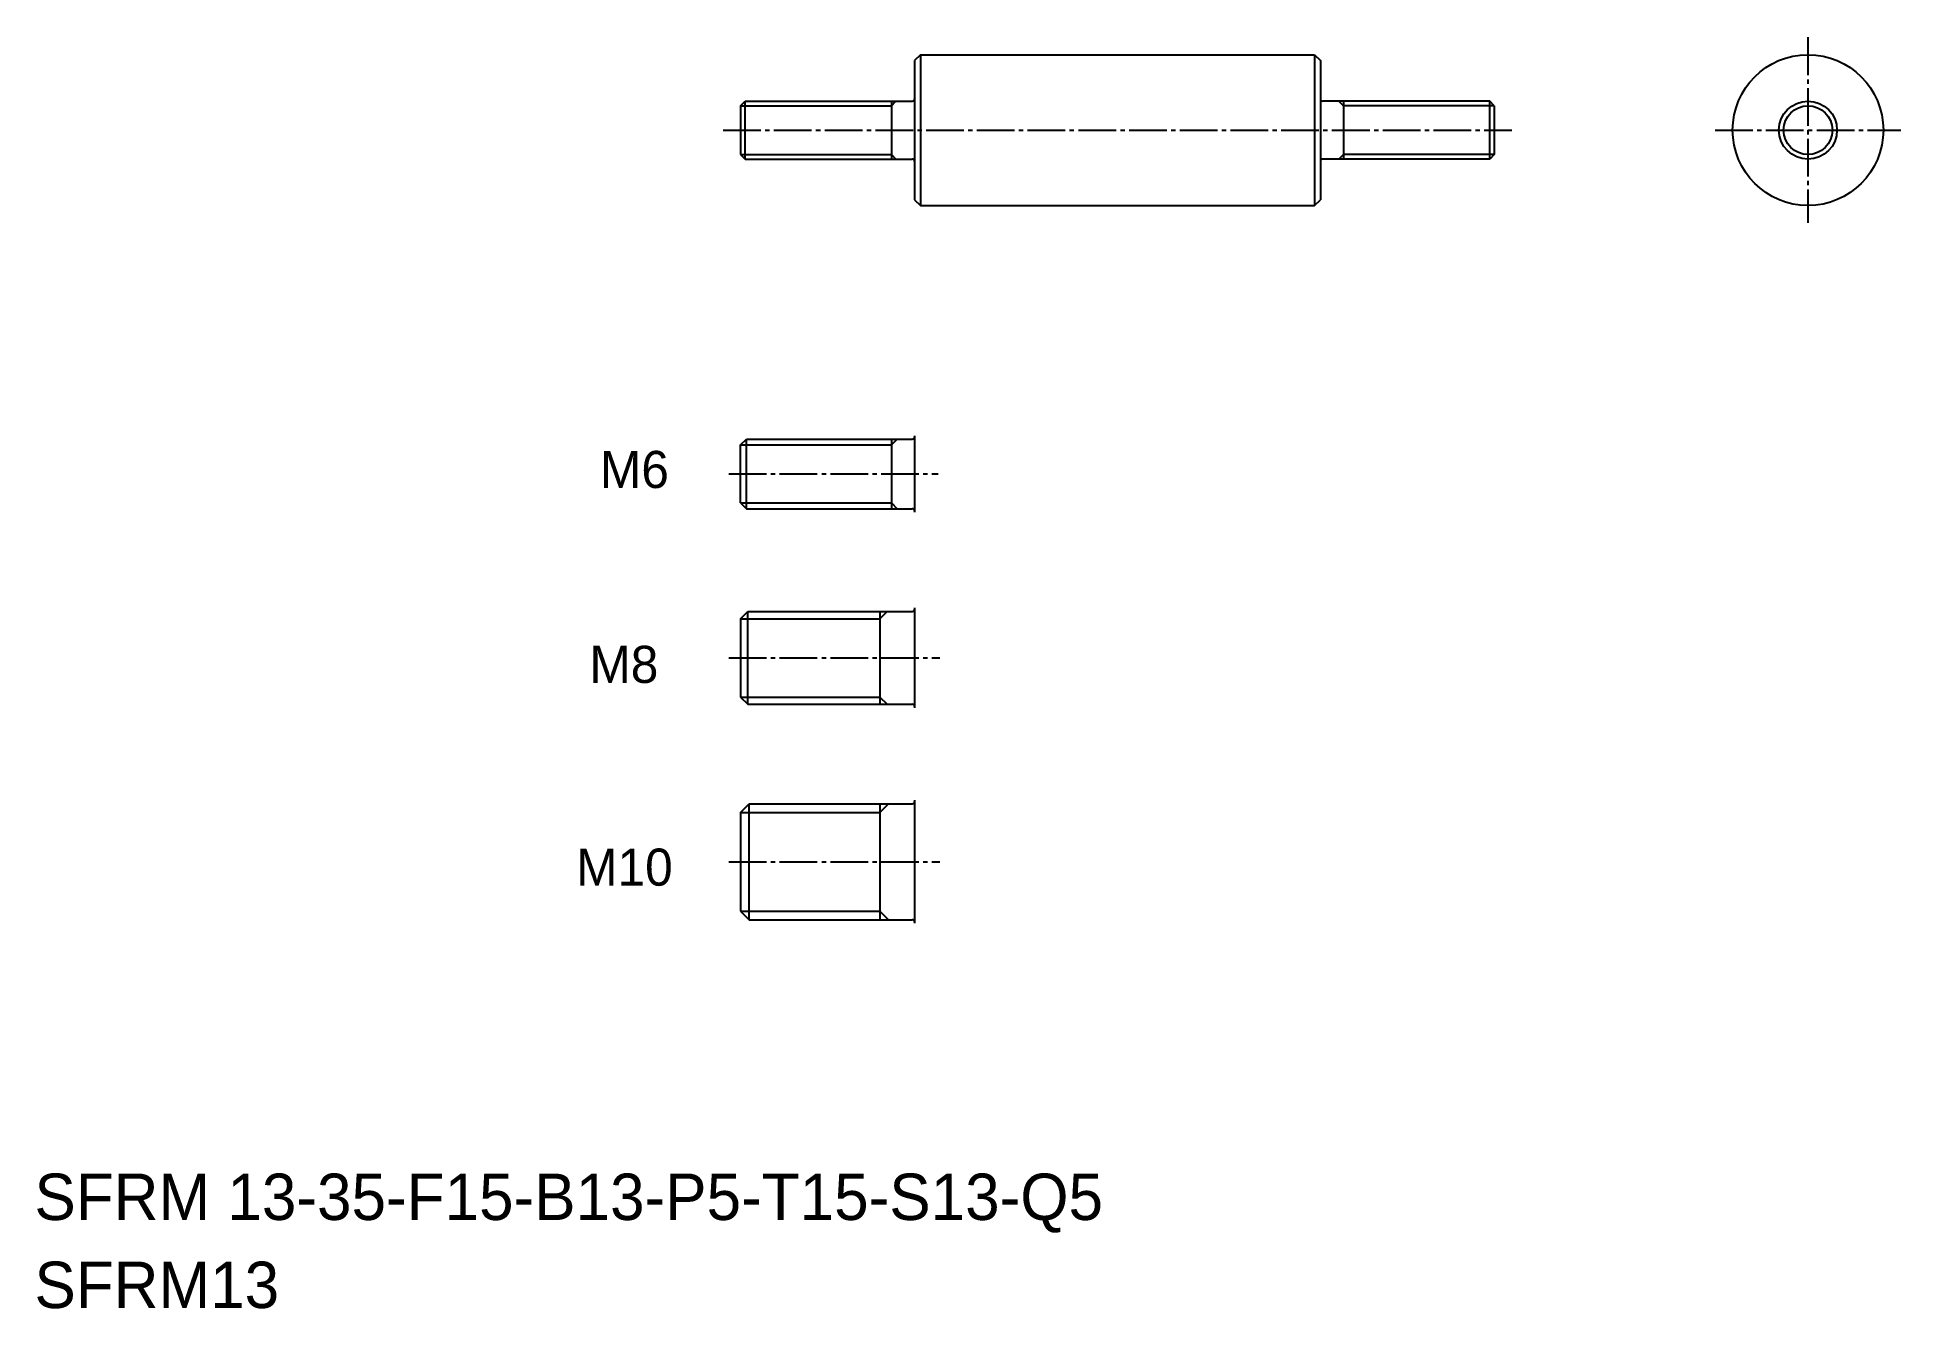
# Model space of a CAD drawing. Extents: x 10 to 171, y 10 to 120.
import ezdxf

# ---------------------------------------------------------------- set-up
doc = ezdxf.new("R2010")
doc.units = 0
doc.header["$LTSCALE"] = 0.25
doc.linetypes.add('CENTER', pattern=[17.5, 13, -1.5, 1.5, -1.5])
doc.layers.get('0').update_dxf_attribs({"linetype": 'CONTINUOUS'})
doc.layers.add('CENTER', color=1, linetype='CENTER')

msp = doc.modelspace()

# ---------------------------------------------------------------- linework, layer by layer
at = {"color": 7, "linetype": 'CONTINUOUS'}
for p, q in [((86.4, 118.04), (85.9, 117.54)), ((85.9, 117.54), (85.9, 105.54)), ((86.4, 118.04), (86.4, 105.04)), ((86.4, 118.04), (120.4, 118.04)), ((120.4, 118.04), (120.9, 117.54)), ((120.4, 118.04), (120.4, 105.04)), ((120.9, 117.54), (120.9, 105.54)), ((70.9, 113.64), (71.3, 114.04)), ((71.3, 109.04), (71.3, 114.04)), ((71.3, 114.04), (85.7, 114.04)), ((83.9, 114.04), (83.9, 109.04)), ((135.5, 114.04), (121.1, 114.04)), ((122.9, 114.04), (122.9, 109.04)), ((135.5, 109.04), (135.5, 114.04)), ((135.9, 113.64), (135.5, 114.04)), ((70.9, 109.44), (71.3, 109.04)), ((135.9, 109.44), (135.5, 109.04)), ((71.3, 109.04), (85.7, 109.04)), ((135.5, 109.04), (121.1, 109.04)), ((85.9, 105.54), (86.4, 105.04)), ((86.4, 105.04), (120.4, 105.04)), ((120.4, 105.04), (120.9, 105.54)), ((85.9, 85.2), (85.9, 78.6)), ((70.9, 84.4), (71.4, 84.9)), ((70.9, 79.4), (70.9, 84.4)), ((71.4, 84.9), (85.7, 84.9)), ((71.4, 78.9), (71.4, 84.9)), ((83.9, 84.9), (83.9, 78.9)), ((70.9, 79.4), (71.4, 78.9)), ((71.4, 78.9), (85.7, 78.9)), ((70.9, 69.42), (71.53, 70.05)), ((70.9, 69.42), (70.9, 62.67)), ((71.53, 62.05), (71.53, 70.05)), ((71.53, 70.05), (85.7, 70.05)), ((82.9, 70.05), (82.9, 62.05)), ((85.9, 70.35), (85.9, 61.75)), ((70.9, 62.67), (71.53, 62.05)), ((71.53, 62.05), (85.7, 62.05)), ((70.9, 52.72), (71.65, 53.47)), ((71.65, 53.47), (85.7, 53.47)), ((71.65, 43.47), (71.65, 53.47)), ((82.9, 53.47), (82.9, 43.47)), ((85.9, 53.77), (85.9, 43.17)), ((70.9, 52.72), (70.9, 44.22)), ((70.9, 44.22), (71.65, 43.47)), ((71.65, 43.47), (85.7, 43.47))]:
    msp.add_line(p, q, dxfattribs=at)
at = {"color": 3, "linetype": 'CONTINUOUS'}
for p, q in [((70.9, 113.64), (83.9, 113.64)), ((83.9, 113.64), (84.3, 114.04)), ((122.9, 113.64), (122.5, 114.04)), ((135.9, 113.64), (122.9, 113.64)), ((70.9, 109.44), (83.9, 109.44)), ((83.9, 109.44), (84.3, 109.04)), ((122.9, 109.44), (122.5, 109.04)), ((135.9, 109.44), (122.9, 109.44)), ((70.9, 84.4), (83.9, 84.4)), ((83.9, 84.4), (84.4, 84.9)), ((70.9, 79.4), (83.9, 79.4)), ((83.9, 79.4), (84.4, 78.9)), ((70.9, 69.42), (82.9, 69.42)), ((82.9, 69.42), (83.53, 70.05)), ((70.9, 62.67), (82.9, 62.67)), ((82.9, 62.67), (83.53, 62.05)), ((82.9, 52.72), (83.65, 53.47)), ((70.9, 52.72), (82.9, 52.72)), ((70.9, 44.22), (82.9, 44.22)), ((82.9, 44.22), (83.65, 43.47))]:
    msp.add_line(p, q, dxfattribs=at)
for p, q in [((70.9, 113.64), (70.9, 109.44)), ((135.9, 113.64), (135.9, 109.44))]:
    msp.add_line(p, q)
at = {"color": 7, "linetype": 'CONTINUOUS'}
for radius in [6.5, 2.5]:
    msp.add_circle((162.95, 111.54), radius, dxfattribs=at)
at = {"color": 3, "linetype": 'CONTINUOUS'}
msp.add_circle((162.95, 111.54), 2.1, dxfattribs=at)
at = {"color": 7, "linetype": 'CONTINUOUS'}
for centre, start, end in [((85.7, 114.24), 270, 0), ((121.1, 114.24), 180, 270), ((85.7, 108.84), 0, 90), ((121.1, 108.84), 90, 180), ((85.7, 85.1), 270, 0), ((85.7, 78.7), 0, 90), ((85.7, 70.25), 270, 0), ((85.7, 61.85), 0, 90), ((85.7, 53.67), 270, 0), ((85.7, 43.27), 0, 90)]:
    msp.add_arc(centre, 0.2, start, end, dxfattribs=at)
at = {"layer": 'CENTER', "color": 1, "linetype": 'CENTER'}
for p, q in [((162.95, 119.54), (162.95, 103.54)), ((69.4, 111.54), (137.4, 111.54)), ((154.95, 111.54), (170.95, 111.54)), ((69.89, 81.9), (87.93, 81.9)), ((69.89, 66.05), (88.07, 66.05)), ((69.89, 48.47), (88.07, 48.47))]:
    msp.add_line(p, q, dxfattribs=at)

# ---------------------------------------------------------------- texts
at = {"color": 7, "linetype": 'CONTINUOUS'}
for s, height, p in [('M6', 3.2, (58.77, 80.69)), ('M8', 3.2, (57.86, 63.89)), ('M10', 3.2, (56.72, 46.41)), ('SFRM 13-35-F15-B13-P5-T15-S13-Q5', 4, (10, 17.59)), ('SFRM13', 4, (10, 10))]:
    msp.add_text(s, height=height, dxfattribs=at).set_placement(p)

doc.saveas('drawing.dxf')
